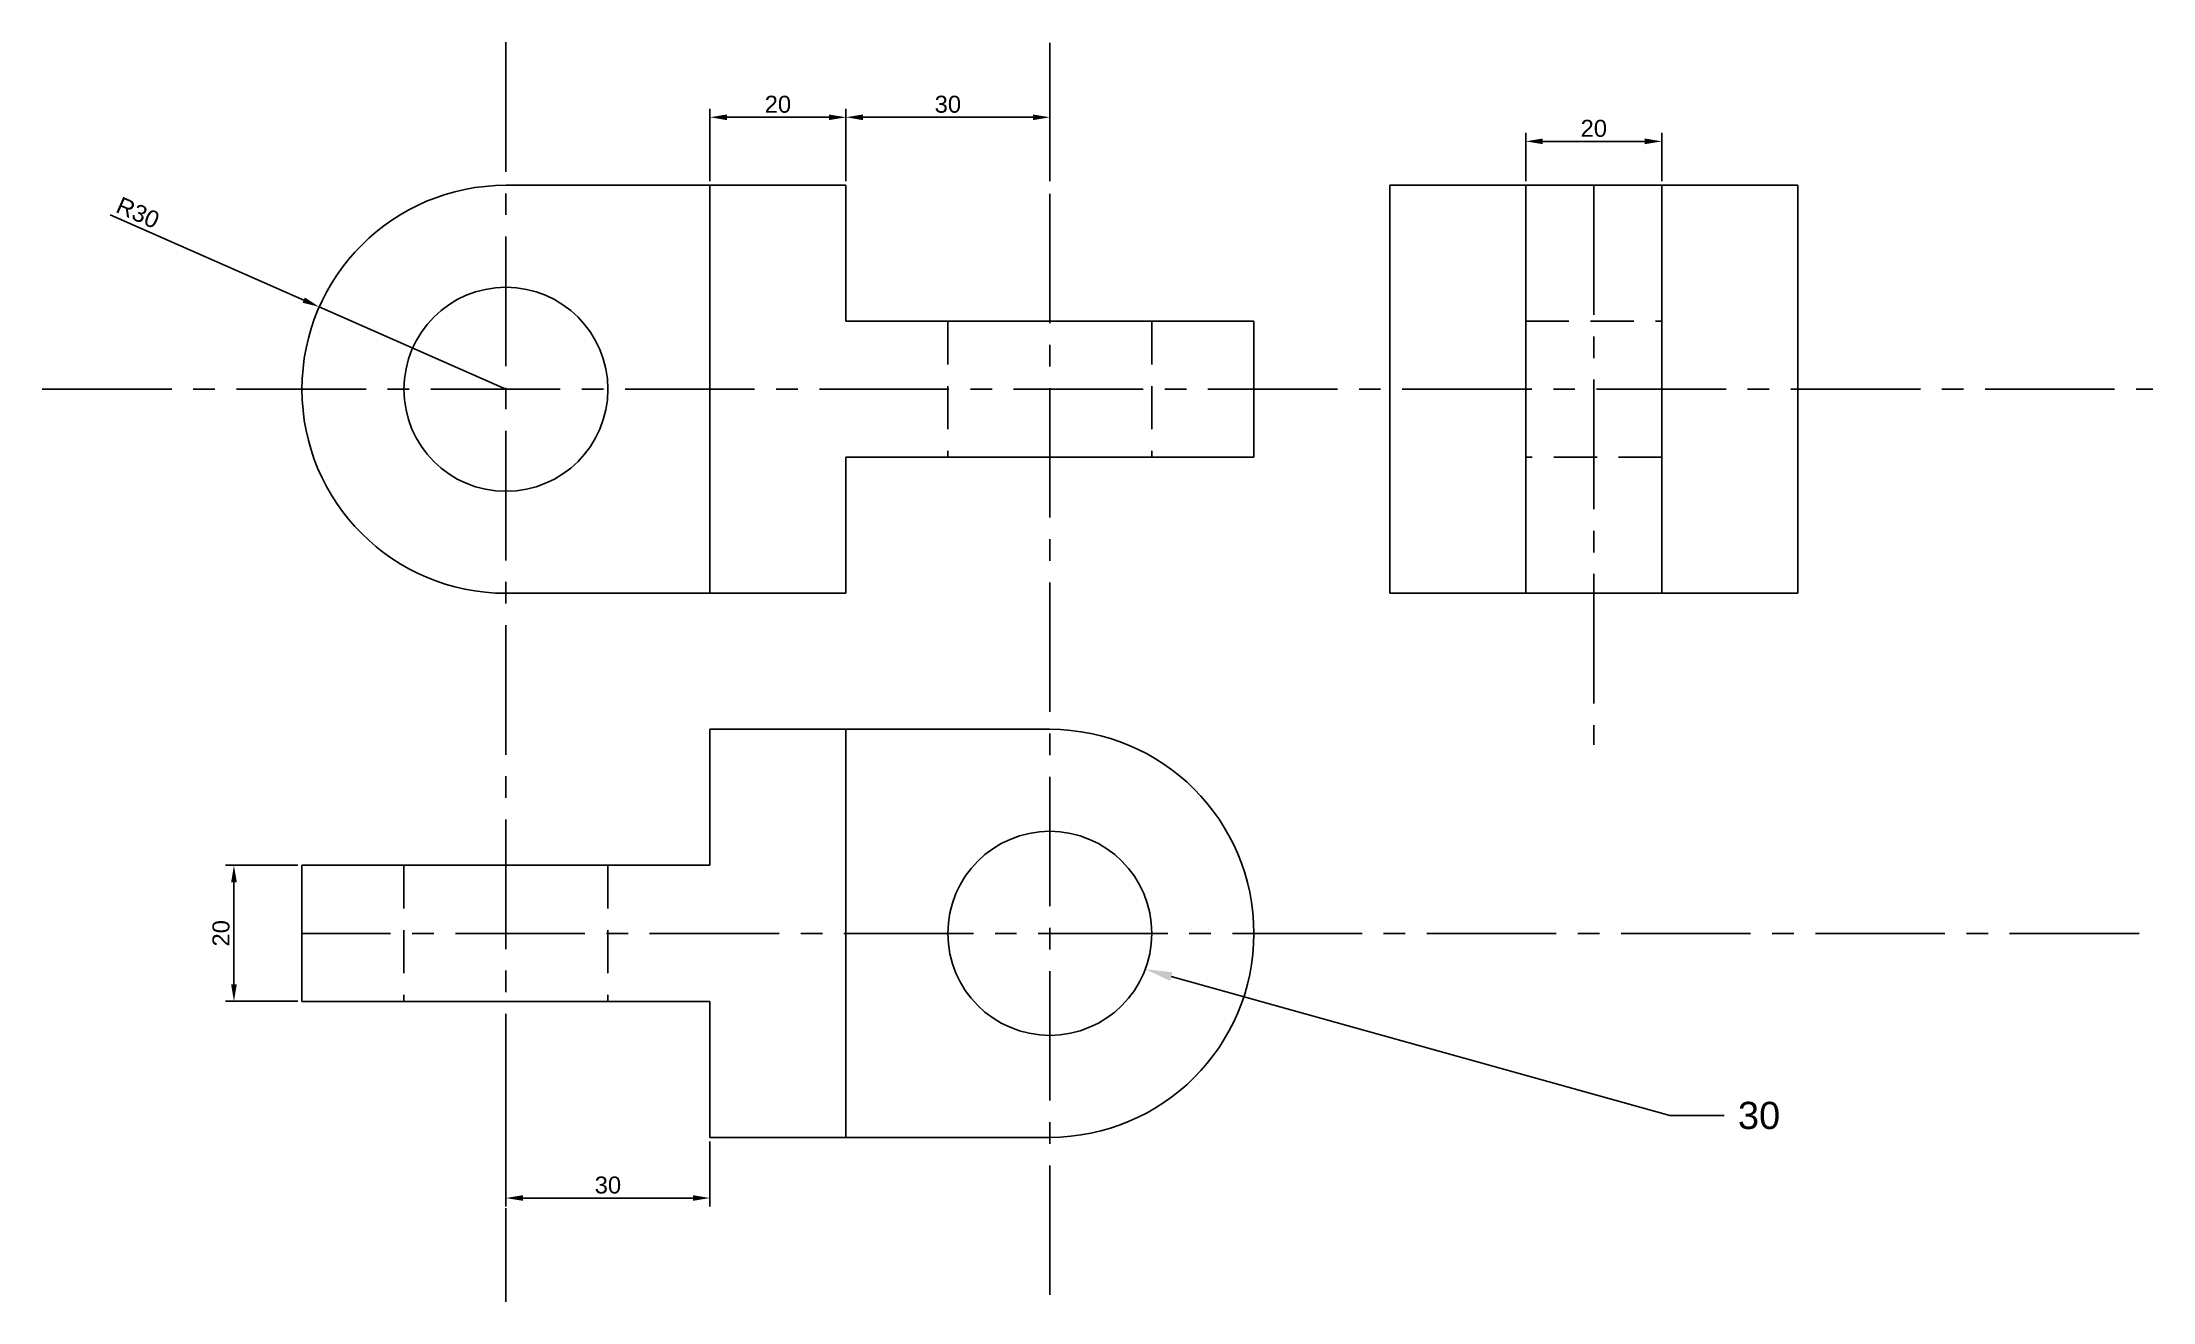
# Model space of a CAD drawing. Header units: millimetres. Extents: x 2401 to 2712, y 1985 to 2170.
import ezdxf
from ezdxf import colors
from ezdxf.entities.mleader import LeaderData, LeaderLine
from ezdxf.math import Vec2, Vec3

# ---------------------------------------------------------------- set-up
doc = ezdxf.new("R2010")
doc.units = ezdxf.units.MM
doc.linetypes.add('CENTER2', pattern=[28.575, 19.05, -3.175, 3.175, -3.175])
doc.linetypes.add('DASHED2', pattern=[9.525, 6.35, -3.175])
doc.styles.get("Standard").update_dxf_attribs({"font": 'arial.ttf'})
doc.dimstyles.new('ISO-25', dxfattribs={"dimtxt": 2.5, "dimasz": 2.5, "dimexe": 1.25, "dimexo": 0.625, "dimtad": 1, "dimtxsty": 'Standard', "dimcen": 2.5, "dimadec": 0, "dimazin": 0, "dimtfac": 1, "dimtmove": 0, "dimatfit": 3, "dimfxl": 1, "dimarcsym": 0})

# ---------------------------------------------------------------- blocks, each defined once
blk = doc.blocks.new('*D1')
at = {"color": 0, "lineweight": -2, "transparency": 16777216}
for p, q in [((2499.35, 2149.68), (2499.35, 2160.31)), ((2501.85, 2159.06), (2516.85, 2159.06)), ((2519.35, 2149.68), (2519.35, 2160.31))]:
    blk.add_line(p, q, dxfattribs=at)
at = {"color": 0, "transparency": 16777216}
for points in [[(2501.85, 2159.47), (2501.85, 2158.64), (2499.35, 2159.06)], [(2516.85, 2159.47), (2516.85, 2158.64), (2519.35, 2159.06)]]:
    blk.add_solid(points, dxfattribs=at)
at = {"layer": 'Defpoints', "color": 0, "transparency": 16777216}
for p in [(2519.35, 2159.06), (2499.35, 2149.06), (2519.35, 2149.06)]:
    blk.add_point(p, dxfattribs=at)
at = {"color": 0, "transparency": 16777216, "insert": (2509.35, 2160.96), "char_height": 2.5, "attachment_point": 5}
blk.add_mtext('20', dxfattribs=at)
blk = doc.blocks.new('*D2')
at = {"color": 0, "lineweight": -2, "transparency": 16777216}
for p, q in [((2438.73, 2049.06), (2428.1, 2049.06)), ((2429.35, 2046.56), (2429.35, 2031.56)), ((2438.73, 2029.06), (2428.1, 2029.06))]:
    blk.add_line(p, q, dxfattribs=at)
at = {"color": 0, "transparency": 16777216}
for points in [[(2428.93, 2046.56), (2429.77, 2046.56), (2429.35, 2049.06)], [(2428.93, 2031.56), (2429.77, 2031.56), (2429.35, 2029.06)]]:
    blk.add_solid(points, dxfattribs=at)
at = {"layer": 'Defpoints', "color": 0, "transparency": 16777216}
for p in [(2439.35, 2049.06), (2429.35, 2029.06), (2439.35, 2029.06)]:
    blk.add_point(p, dxfattribs=at)
at = {"color": 0, "transparency": 16777216, "insert": (2427.45, 2039.06), "char_height": 2.5, "attachment_point": 5, "rotation": 90}
blk.add_mtext('20', dxfattribs=at)
blk = doc.blocks.new('*D3')
at = {"color": 0, "lineweight": -2, "transparency": 16777216}
for p, q in [((2411.16, 2144.73), (2439.62, 2132.18)), ((2469.35, 2119.06), (2441.9, 2131.17))]:
    blk.add_line(p, q, dxfattribs=at)
at = {"color": 0, "transparency": 16777216}
blk.add_solid([(2439.78, 2132.56), (2439.45, 2131.79), (2441.9, 2131.17)], dxfattribs=at)
at = {"layer": 'Defpoints', "color": 0, "transparency": 16777216}
for p in [(2441.9, 2131.17), (2469.35, 2119.06)]:
    blk.add_point(p, dxfattribs=at)
at = {"color": 0, "transparency": 16777216, "insert": (2415.22, 2145.02), "char_height": 2.5, "attachment_point": 5, "rotation": 336.1919}
blk.add_mtext('R30', dxfattribs=at)
blk = doc.blocks.new('*D5')
at = {"color": 0, "lineweight": -2, "transparency": 16777216}
for p, q in [((2619.35, 2149.68), (2619.35, 2156.77)), ((2621.85, 2155.52), (2636.85, 2155.52)), ((2639.35, 2149.68), (2639.35, 2156.77))]:
    blk.add_line(p, q, dxfattribs=at)
at = {"color": 0, "transparency": 16777216}
for points in [[(2621.85, 2155.94), (2621.85, 2155.1), (2619.35, 2155.52)], [(2636.85, 2155.94), (2636.85, 2155.1), (2639.35, 2155.52)]]:
    blk.add_solid(points, dxfattribs=at)
at = {"layer": 'Defpoints', "color": 0, "transparency": 16777216}
for p in [(2639.35, 2155.52), (2619.35, 2149.06), (2639.35, 2149.06)]:
    blk.add_point(p, dxfattribs=at)
at = {"color": 0, "transparency": 16777216, "insert": (2629.35, 2157.42), "char_height": 2.5, "attachment_point": 5}
blk.add_mtext('20', dxfattribs=at)
blk = doc.blocks.new('*D7')
at = {"color": 0, "lineweight": -2, "transparency": 16777216}
for p, q in [((2519.35, 2149.68), (2519.35, 2160.31)), ((2521.85, 2159.06), (2546.85, 2159.06)), ((2549.35, 2149.68), (2549.35, 2160.31))]:
    blk.add_line(p, q, dxfattribs=at)
at = {"color": 0, "transparency": 16777216}
for points in [[(2521.85, 2159.47), (2521.85, 2158.64), (2519.35, 2159.06)], [(2546.85, 2159.47), (2546.85, 2158.64), (2549.35, 2159.06)]]:
    blk.add_solid(points, dxfattribs=at)
at = {"layer": 'Defpoints', "color": 0, "transparency": 16777216}
for p in [(2549.35, 2159.06), (2519.35, 2149.06), (2549.35, 2149.06)]:
    blk.add_point(p, dxfattribs=at)
at = {"color": 0, "transparency": 16777216, "insert": (2534.35, 2160.96), "char_height": 2.5, "attachment_point": 5}
blk.add_mtext('30', dxfattribs=at)
blk = doc.blocks.new('*D8')
at = {"color": 0, "lineweight": -2, "transparency": 16777216}
for p, q in [((2469.35, 2008.43), (2469.35, 1998.88)), ((2499.35, 2008.43), (2499.35, 1998.88)), ((2496.85, 2000.13), (2471.85, 2000.13))]:
    blk.add_line(p, q, dxfattribs=at)
at = {"color": 0, "transparency": 16777216}
for points in [[(2471.85, 2000.55), (2471.85, 1999.72), (2469.35, 2000.13)], [(2496.85, 2000.55), (2496.85, 1999.72), (2499.35, 2000.13)]]:
    blk.add_solid(points, dxfattribs=at)
at = {"layer": 'Defpoints', "color": 0, "transparency": 16777216}
for p in [(2469.35, 2009.06), (2499.35, 2009.06), (2469.35, 2000.13)]:
    blk.add_point(p, dxfattribs=at)
at = {"color": 0, "transparency": 16777216, "insert": (2484.35, 2002.03), "char_height": 2.5, "attachment_point": 5}
blk.add_mtext('30', dxfattribs=at)

msp = doc.modelspace()

# ---------------------------------------------------------------- linework, layer by layer
at = {"linetype": 'CENTER2'}
for p, q in [((2469.35, 2170.096), (2469.35, 1984.875)), ((2549.35, 1985.884), (2549.35, 2170.012)), ((2629.35, 2149.056), (2629.35, 2066.753)), ((2401.149, 2119.056), (2711.562, 2119.056)), ((2709.561, 2039.056), (2439.35, 2039.056))]:
    msp.add_line(p, q, dxfattribs=at)
for p, q in [((2499.35, 2149.056), (2469.35, 2149.056)), ((2499.35, 2149.056), (2499.35, 2089.056)), ((2519.35, 2149.056), (2499.35, 2149.056)), ((2519.35, 2129.056), (2519.35, 2149.056)), ((2599.35, 2149.056), (2599.35, 2089.056)), ((2659.35, 2149.056), (2599.35, 2149.056)), ((2619.35, 2089.056), (2619.35, 2149.056)), ((2639.35, 2149.056), (2639.35, 2089.056)), ((2659.35, 2089.056), (2659.35, 2149.056)), ((2579.35, 2129.056), (2519.35, 2129.056)), ((2579.35, 2109.056), (2579.35, 2129.056)), ((2519.35, 2089.056), (2519.35, 2109.056)), ((2519.35, 2109.056), (2549.35, 2109.056)), ((2549.35, 2109.056), (2579.35, 2109.056)), ((2499.35, 2089.056), (2469.35, 2089.056)), ((2499.35, 2089.056), (2519.35, 2089.056)), ((2599.35, 2089.056), (2659.35, 2089.056)), ((2639.35, 2089.056), (2619.35, 2089.056)), ((2499.35, 2049.056), (2499.35, 2069.056)), ((2499.35, 2069.056), (2519.35, 2069.056)), ((2519.35, 2069.056), (2519.35, 2009.056)), ((2519.35, 2069.056), (2549.35, 2069.056)), ((2439.35, 2029.056), (2439.35, 2049.056)), ((2439.35, 2049.056), (2499.35, 2049.056)), ((2499.35, 2029.056), (2439.35, 2029.056)), ((2499.35, 2009.056), (2499.35, 2029.056)), ((2519.35, 2009.056), (2499.35, 2009.056)), ((2519.35, 2009.056), (2549.35, 2009.056))]:
    msp.add_line(p, q)
at = {"linetype": 'DASHED2'}
for p, q in [((2534.35, 2129.056), (2534.35, 2109.056)), ((2564.35, 2129.056), (2564.35, 2109.056)), ((2619.35, 2129.056), (2639.35, 2129.056)), ((2639.35, 2129.056), (2639.35, 2109.056)), ((2639.35, 2109.056), (2619.35, 2109.056)), ((2454.35, 2049.056), (2454.35, 2029.056)), ((2484.35, 2049.056), (2484.35, 2029.056))]:
    msp.add_line(p, q, dxfattribs=at)
for centre in [(2469.35, 2119.056), (2549.35, 2039.056)]:
    msp.add_circle(centre, 15)
for centre, start, end in [((2469.35, 2119.056), 90, 270), ((2549.35, 2039.056), 270, 90)]:
    msp.add_arc(centre, 30, start, end)

# ---------------------------------------------------------------- dimensions: what is measured, and where the dimension line sits
at = {"color": 2, "true_color": 0xf1eb1f}
for base, p1, p2, picture, middle in [((2519.35, 2159.056), (2499.35, 2149.056), (2519.35, 2149.056), '*D1', (2509.35, 2160.958)), ((2549.35, 2159.056), (2519.35, 2149.056), (2549.35, 2149.056), '*D7', (2534.35, 2160.958)), ((2639.35, 2155.519), (2619.35, 2149.056), (2639.35, 2149.056), '*D5', (2629.35, 2157.421)), ((2469.35, 2000.133), (2499.35, 2009.056), (2469.35, 2009.056), '*D8', (2484.35, 2002.035))]:
    dim = msp.add_linear_dim(base=base, p1=p1, p2=p2, dimstyle='ISO-25', dxfattribs=at)
    dim.commit()
    dim.dimension.update_dxf_attribs({"geometry": picture, "text_midpoint": middle})
dim = msp.add_radius_dim(center=(2469.35, 2119.056), mpoint=(2441.903, 2131.166), dimstyle='ISO-25', dxfattribs=at)
dim.commit()
dim.dimension.update_dxf_attribs({"geometry": '*D3', "text_midpoint": (2414.456, 2143.277), "dimtype": 164})
dim = msp.add_linear_dim(base=(2429.35, 2029.056), p1=(2439.35, 2049.056), p2=(2439.35, 2029.056), angle=90, dimstyle='ISO-25', dxfattribs=at)
dim.commit()
dim.dimension.update_dxf_attribs({"geometry": '*D2', "text_midpoint": (2427.449, 2039.056)})

# ---------------------------------------------------------------- leaders
ml = msp.add_multileader_mtext('Standard', dxfattribs=at)
ml.set_content('30', color=(241, 235, 31))
ml.set_leader_properties()
ml.build(insert=Vec2(0, 0))
ctx = ml.context
ctx.base_point, ctx.plane_origin = Vec3(2648.546, 2012.245), Vec3(2563.356, 2033.779)
notes = []
notes.append((ctx, [(0, (1, 1, 0), (2640.546, 2012.245), (1, 0), 8, [(0, [(2563.356, 2033.779)], 0, [])])]))
ctx.mtext.insert, ctx.mtext.width, ctx.mtext.flow_direction = Vec3(2650.546, 2014.28), 5.6681, 5
for ctx, leaders in notes:
    for number, flags, end, landing, length, lines in leaders:
        leader = LeaderData()
        leader.index, (leader.has_last_leader_line, leader.has_dogleg_vector, leader.attachment_direction) = number, flags
        leader.last_leader_point, leader.dogleg_vector, leader.dogleg_length = Vec3(end), Vec3(landing), length
        for number, points, colour, breaks in lines:
            line = LeaderLine()
            line.index, line.vertices, line.color, line.breaks = number, Vec3.list(points), colors.encode_raw_color(colour), breaks
            leader.lines.append(line)
        ctx.leaders.append(leader)

doc.saveas('drawing.dxf')
